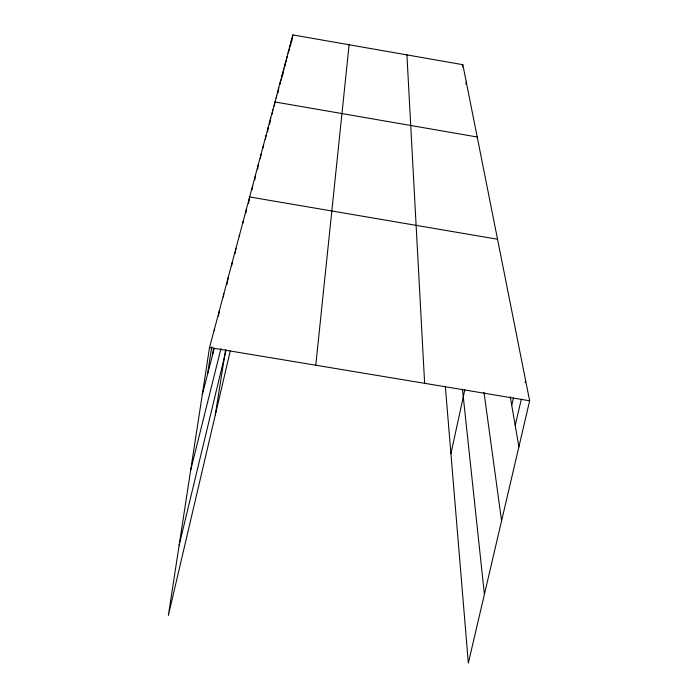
<?xml version="1.0" encoding="UTF-8"?>
<svg xmlns="http://www.w3.org/2000/svg" width="698" height="698" viewBox="0 0 698 698"><rect width="100%" height="100%" fill="white"/><g stroke="black" fill="none" stroke-linecap="round" stroke-linejoin="round"><path stroke-width="1.05" d="M315.784 365.22L349.113 44.759M445.35 386.666L468.323 663.1L529.651 400.783L462.835 64.687L292.837 34.9L209.522 347.552L168.349 615.479L230.288 350.911M207.481 374.547L211.764 346.793M214.234 330.773L214.556 328.645M212.384 355.614L213.544 348.145M218.491 316.115L219.32 310.776M223.325 297.078L223.822 293.867M227.094 284.278L228.098 277.848M231.64 265.868L232.146 262.649M235.174 253.461L235.994 248.2M239.327 236.57L239.658 234.458M242.817 223.491L243.148 221.371M245.801 213.169L246.473 208.885M215.298 414.944L225.559 349.846M248.663 203.258L249.648 196.958L497.534 239.239M252.022 189.804L252.685 185.572M254.744 180.014L255.59 174.666M257.545 169.483L258.373 164.231M260.363 158.472L261.043 154.232M263.085 147.854L263.6 144.634M265.38 139.644L266.051 135.421M267.561 131.913L268.416 126.565M269.672 124.366L270.684 118.049M272.185 114.132L272.866 109.856M274.297 106.166L274.968 101.96L477.214 137.009M276.356 98.043L276.696 95.896M277.865 93.209L278.711 87.931M279.968 84.493L280.483 81.265M281.355 80.122L282.201 74.817M282.856 74.843L283.868 68.57M284.793 66.79L285.482 62.515M286.197 61.921L287.044 56.651M288.222 53.048L288.562 50.963M289.173 50.771L290.028 45.449M290.604 45.353L291.459 40.1M291.834 41.121L292.837 34.9M462.408 66.816L462.835 64.687M465.854 84.153L466.281 82.024M450.925 453.691L464.842 389.641M511.73 405.32L513.414 398M515.211 425.475L521.266 399.343M525.14 382.617L525.62 380.523M179.142 545.251L226.135 349.986M190.676 470.199L220.961 348.529M202.298 394.571L214.295 348.232M209.522 347.552L529.651 400.783M510.264 396.839L518.893 446.79M483.993 392.259L501.583 520.821M462.469 389.283L484.403 594.321M406.917 54.889L424.628 383.315"/></g></svg>
